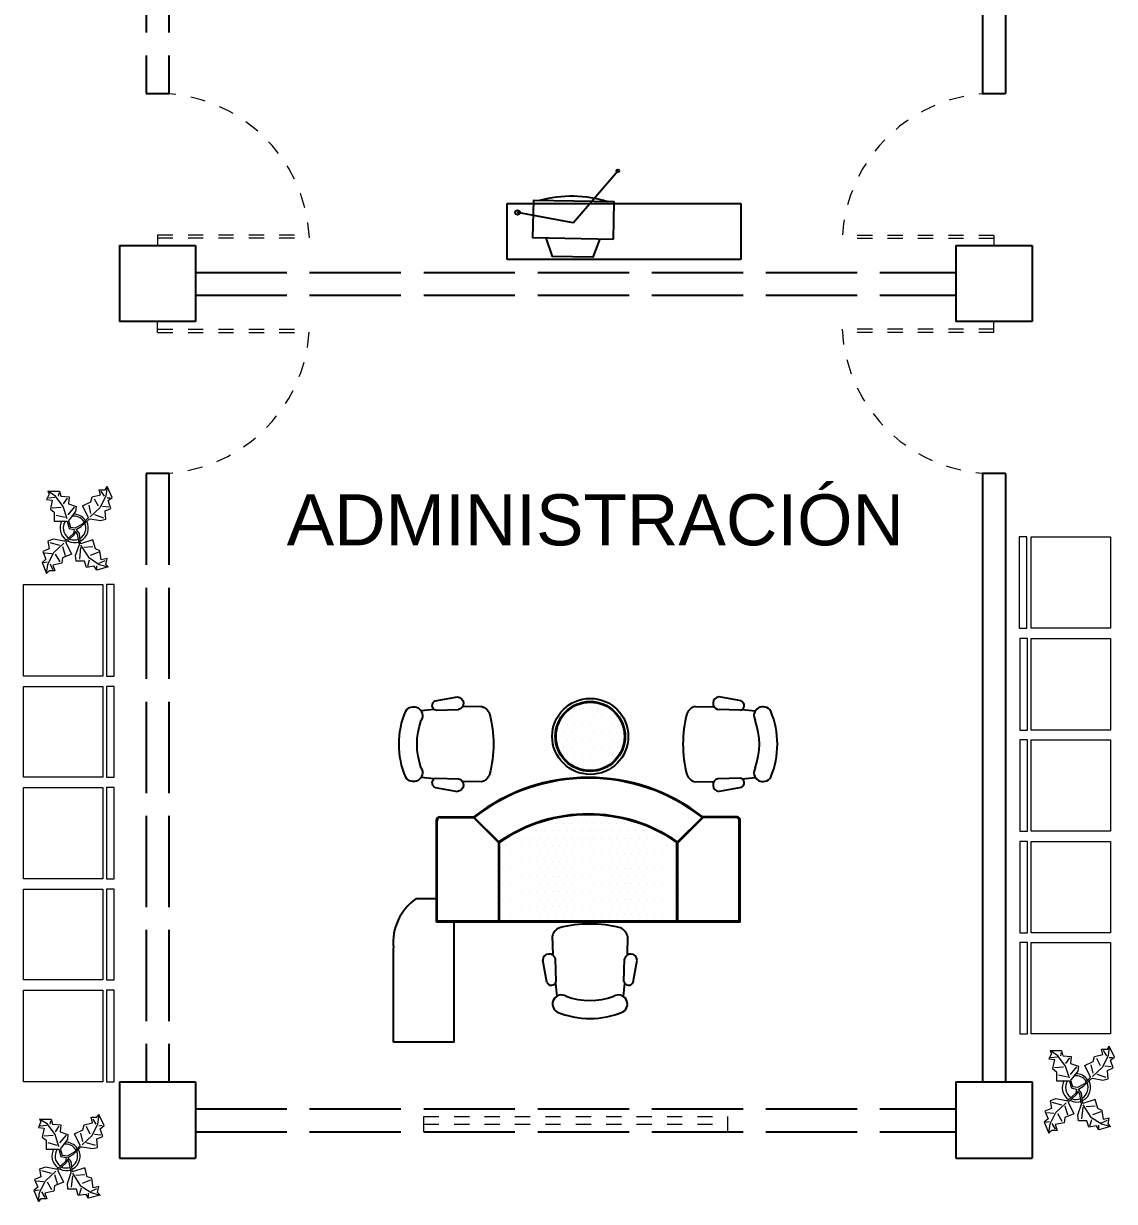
# Model space of a CAD drawing. Header units: millimetres. Extents: x -10 to 320, y -26 to 94.
# Drawn here: x 192.73 to 199.9, y 4.79 to 12.54 of the extents above; entities that cross this region are included whole.
import ezdxf

# ---------------------------------------------------------------- set-up
doc = ezdxf.new("R2010")
doc.units = ezdxf.units.MM
doc.header["$LTSCALE"] = 0.05
doc.linetypes.add('ACAD_ISO02W100', pattern=[15, 12, -3])
for name, color, linetype in [('DET', 8, 'Continuous'), ('E', 4, 'Continuous'), ('FUR', 7, 'Continuous'), ('PDF_2', 7, 'Continuous'), ('PDF_MOBILIARIO', 7, 'Continuous'), ('PDF_Text', 7, 'Continuous')]:
    doc.layers.add(name, color=color, linetype=linetype)
doc.styles.add('PDF ArialMT', font='arial.ttf')

# ---------------------------------------------------------------- blocks, each defined once
blk = doc.blocks.new('CH22')
for p, q in [((-0.1995, 0.436), (-0.1972, 0.3386)), ((0.1995, 0.436), (0.1972, 0.3386)), ((-0.1796, 0.1961), (-0.1831, 0.3153)), ((0.1796, 0.1961), (0.1831, 0.3153)), ((-0.2287, 0.1918), (-0.2501, 0.3092)), ((0.2287, 0.1918), (0.2501, 0.3092)), ((-0.1828, 0.1867), (-0.1761, 0.1167)), ((0.1828, 0.1867), (0.1761, 0.1167))]:
    blk.add_line(p, q)
for centre, radius, start, end in [((0, -0.1558), 0.6558, 75.75795, 104.24205), ((-0.1365, 0.4197), 0.0651, 112.4327, 165.4917), ((0.1365, 0.4197), 0.0651, 14.5083, 67.5673), ((-0.2161, 0.3071), 0.0341, 14.00681, 176.48678), ((0.2161, 0.3071), 0.0341, 3.51322, 165.99319), ((-0.2048, 0.2016), 0.0258, 202.22348, 347.71731), ((0.2048, 0.2016), 0.0258, 192.28269, 337.77652), ((-0.1502, 0.0763), 0.048, 60.31748, 238.73497), ((0, 0.4599), 0.3645, 249.71341, 290.28659), ((0.1502, 0.0763), 0.048, 301.26503, 119.68252), ((0, 0.453), 0.453, 247.26107, 292.73893)]:
    blk.add_arc(centre, radius, start, end)
blk = doc.blocks.new('*X13')
at = {"color": 0}
for p, q in [((-2.55, 3.2), (-2.55, 3.2)), ((-2.5, 3.2), (-2.5, 3.2)), ((-2.65, 3.1), (-2.65, 3.1)), ((-2.625, 3.15), (-2.625, 3.15)), ((-2.6, 3.1), (-2.6, 3.1)), ((-2.575, 3.15), (-2.575, 3.15)), ((-2.55, 3.1), (-2.55, 3.1)), ((-2.525, 3.15), (-2.525, 3.15)), ((-2.5, 3.1), (-2.5, 3.1)), ((-2.475, 3.15), (-2.475, 3.15)), ((-2.45, 3.1), (-2.45, 3.1)), ((-2.425, 3.15), (-2.425, 3.15)), ((-2.4, 3.1), (-2.4, 3.1)), ((-2.375, 3.15), (-2.375, 3.15)), ((-2.35, 3.1), (-2.35, 3.1)), ((-2.675, 3.05), (-2.675, 3.05)), ((-2.625, 3.05), (-2.625, 3.05)), ((-2.575, 3.05), (-2.575, 3.05)), ((-2.525, 3.05), (-2.525, 3.05)), ((-2.475, 3.05), (-2.475, 3.05)), ((-2.425, 3.05), (-2.425, 3.05)), ((-2.375, 3.05), (-2.375, 3.05)), ((-2.325, 3.05), (-2.325, 3.05)), ((-2.7, 3), (-2.7, 3)), ((-2.675, 2.95), (-2.675, 2.95)), ((-2.65, 3), (-2.65, 3)), ((-2.625, 2.95), (-2.625, 2.95)), ((-2.6, 3), (-2.6, 3)), ((-2.575, 2.95), (-2.575, 2.95)), ((-2.55, 3), (-2.55, 3)), ((-2.525, 2.95), (-2.525, 2.95)), ((-2.5, 3), (-2.5, 3)), ((-2.475, 2.95), (-2.475, 2.95)), ((-2.45, 3), (-2.45, 3)), ((-2.425, 2.95), (-2.425, 2.95)), ((-2.4, 3), (-2.4, 3)), ((-2.375, 2.95), (-2.375, 2.95)), ((-2.35, 3), (-2.35, 3)), ((-2.325, 2.95), (-2.325, 2.95)), ((-2.3, 3), (-2.3, 3)), ((-2.7, 2.9), (-2.7, 2.9)), ((-2.65, 2.9), (-2.65, 2.9)), ((-2.6, 2.9), (-2.6, 2.9)), ((-2.55, 2.9), (-2.55, 2.9)), ((-2.5, 2.9), (-2.5, 2.9)), ((-2.45, 2.9), (-2.45, 2.9)), ((-2.4, 2.9), (-2.4, 2.9)), ((-2.35, 2.9), (-2.35, 2.9)), ((-2.3, 2.9), (-2.3, 2.9)), ((-2.675, 2.85), (-2.675, 2.85)), ((-2.625, 2.85), (-2.625, 2.85)), ((-2.6, 2.8), (-2.6, 2.8)), ((-2.575, 2.85), (-2.575, 2.85)), ((-2.55, 2.8), (-2.55, 2.8)), ((-2.525, 2.85), (-2.525, 2.85)), ((-2.5, 2.8), (-2.5, 2.8)), ((-2.475, 2.85), (-2.475, 2.85)), ((-2.45, 2.8), (-2.45, 2.8)), ((-2.425, 2.85), (-2.425, 2.85)), ((-2.4, 2.8), (-2.4, 2.8)), ((-2.375, 2.85), (-2.375, 2.85)), ((-2.325, 2.85), (-2.325, 2.85))]:
    blk.add_line(p, q, dxfattribs=at)
blk = doc.blocks.new('*X12')
at = {"color": 0}
for p, q in [((-3.025, 4.15), (-3.025, 4.15)), ((-2.975, 4.15), (-2.975, 4.15)), ((-2.925, 4.15), (-2.925, 4.15)), ((-2.875, 4.15), (-2.875, 4.15)), ((-2.825, 4.15), (-2.825, 4.15)), ((-2.775, 4.15), (-2.775, 4.15)), ((-2.725, 4.15), (-2.725, 4.15)), ((-2.675, 4.15), (-2.675, 4.15)), ((-2.625, 4.15), (-2.625, 4.15)), ((-2.575, 4.15), (-2.575, 4.15)), ((-2.525, 4.15), (-2.525, 4.15)), ((-2.475, 4.15), (-2.475, 4.15)), ((-2.425, 4.15), (-2.425, 4.15)), ((-2.375, 4.15), (-2.375, 4.15)), ((-2.325, 4.15), (-2.325, 4.15)), ((-2.275, 4.15), (-2.275, 4.15)), ((-2.225, 4.15), (-2.225, 4.15)), ((-2.175, 4.15), (-2.175, 4.15)), ((-2.125, 4.15), (-2.125, 4.15)), ((-2.075, 4.15), (-2.075, 4.15)), ((-2.025, 4.15), (-2.025, 4.15)), ((-1.975, 4.15), (-1.975, 4.15)), ((-1.925, 4.15), (-1.925, 4.15)), ((-3.05, 4.1), (-3.05, 4.1)), ((-3.025, 4.05), (-3.025, 4.05)), ((-3, 4.1), (-3, 4.1)), ((-2.975, 4.05), (-2.975, 4.05)), ((-2.95, 4.1), (-2.95, 4.1)), ((-2.925, 4.05), (-2.925, 4.05)), ((-2.9, 4.1), (-2.9, 4.1)), ((-2.875, 4.05), (-2.875, 4.05)), ((-2.85, 4.1), (-2.85, 4.1)), ((-2.825, 4.05), (-2.825, 4.05)), ((-2.8, 4.1), (-2.8, 4.1)), ((-2.775, 4.05), (-2.775, 4.05)), ((-2.75, 4.1), (-2.75, 4.1)), ((-2.725, 4.05), (-2.725, 4.05)), ((-2.7, 4.1), (-2.7, 4.1)), ((-2.675, 4.05), (-2.675, 4.05)), ((-2.65, 4.1), (-2.65, 4.1)), ((-2.625, 4.05), (-2.625, 4.05)), ((-2.6, 4.1), (-2.6, 4.1)), ((-2.575, 4.05), (-2.575, 4.05)), ((-2.55, 4.1), (-2.55, 4.1)), ((-2.525, 4.05), (-2.525, 4.05)), ((-2.5, 4.1), (-2.5, 4.1)), ((-2.475, 4.05), (-2.475, 4.05)), ((-2.45, 4.1), (-2.45, 4.1)), ((-2.425, 4.05), (-2.425, 4.05)), ((-2.4, 4.1), (-2.4, 4.1)), ((-2.375, 4.05), (-2.375, 4.05)), ((-2.35, 4.1), (-2.35, 4.1)), ((-2.325, 4.05), (-2.325, 4.05)), ((-2.3, 4.1), (-2.3, 4.1)), ((-2.275, 4.05), (-2.275, 4.05)), ((-2.25, 4.1), (-2.25, 4.1)), ((-2.225, 4.05), (-2.225, 4.05)), ((-2.2, 4.1), (-2.2, 4.1)), ((-2.175, 4.05), (-2.175, 4.05)), ((-2.15, 4.1), (-2.15, 4.1)), ((-2.125, 4.05), (-2.125, 4.05)), ((-2.1, 4.1), (-2.1, 4.1)), ((-2.075, 4.05), (-2.075, 4.05)), ((-2.05, 4.1), (-2.05, 4.1)), ((-2.025, 4.05), (-2.025, 4.05)), ((-2, 4.1), (-2, 4.1)), ((-1.975, 4.05), (-1.975, 4.05)), ((-1.95, 4.1), (-1.95, 4.1)), ((-1.925, 4.05), (-1.925, 4.05)), ((-3.05, 4), (-3.05, 4)), ((-3, 4), (-3, 4)), ((-2.95, 4), (-2.95, 4)), ((-2.9, 4), (-2.9, 4)), ((-2.85, 4), (-2.85, 4)), ((-2.8, 4), (-2.8, 4)), ((-2.75, 4), (-2.75, 4)), ((-2.7, 4), (-2.7, 4)), ((-2.65, 4), (-2.65, 4)), ((-2.6, 4), (-2.6, 4)), ((-2.55, 4), (-2.55, 4)), ((-2.5, 4), (-2.5, 4)), ((-2.45, 4), (-2.45, 4)), ((-2.4, 4), (-2.4, 4)), ((-2.35, 4), (-2.35, 4)), ((-2.3, 4), (-2.3, 4)), ((-2.25, 4), (-2.25, 4)), ((-2.2, 4), (-2.2, 4)), ((-2.15, 4), (-2.15, 4)), ((-2.1, 4), (-2.1, 4)), ((-2.05, 4), (-2.05, 4)), ((-2, 4), (-2, 4)), ((-1.95, 4), (-1.95, 4)), ((-3.05, 3.9), (-3.05, 3.9)), ((-3.025, 3.95), (-3.025, 3.95)), ((-3, 3.9), (-3, 3.9)), ((-2.975, 3.95), (-2.975, 3.95)), ((-2.95, 3.9), (-2.95, 3.9)), ((-2.925, 3.95), (-2.925, 3.95)), ((-2.9, 3.9), (-2.9, 3.9)), ((-2.875, 3.95), (-2.875, 3.95)), ((-2.85, 3.9), (-2.85, 3.9)), ((-2.825, 3.95), (-2.825, 3.95)), ((-2.8, 3.9), (-2.8, 3.9)), ((-2.775, 3.95), (-2.775, 3.95)), ((-2.75, 3.9), (-2.75, 3.9)), ((-2.725, 3.95), (-2.725, 3.95)), ((-2.7, 3.9), (-2.7, 3.9)), ((-2.675, 3.95), (-2.675, 3.95)), ((-2.65, 3.9), (-2.65, 3.9)), ((-2.625, 3.95), (-2.625, 3.95)), ((-2.6, 3.9), (-2.6, 3.9)), ((-2.575, 3.95), (-2.575, 3.95)), ((-2.55, 3.9), (-2.55, 3.9)), ((-2.525, 3.95), (-2.525, 3.95)), ((-2.5, 3.9), (-2.5, 3.9)), ((-2.475, 3.95), (-2.475, 3.95)), ((-2.45, 3.9), (-2.45, 3.9)), ((-2.425, 3.95), (-2.425, 3.95)), ((-2.4, 3.9), (-2.4, 3.9)), ((-2.375, 3.95), (-2.375, 3.95)), ((-2.35, 3.9), (-2.35, 3.9)), ((-2.325, 3.95), (-2.325, 3.95)), ((-2.3, 3.9), (-2.3, 3.9)), ((-2.275, 3.95), (-2.275, 3.95)), ((-2.25, 3.9), (-2.25, 3.9)), ((-2.225, 3.95), (-2.225, 3.95)), ((-2.2, 3.9), (-2.2, 3.9)), ((-2.175, 3.95), (-2.175, 3.95)), ((-2.15, 3.9), (-2.15, 3.9)), ((-2.125, 3.95), (-2.125, 3.95)), ((-2.1, 3.9), (-2.1, 3.9)), ((-2.075, 3.95), (-2.075, 3.95)), ((-2.05, 3.9), (-2.05, 3.9)), ((-2.025, 3.95), (-2.025, 3.95)), ((-2, 3.9), (-2, 3.9)), ((-1.975, 3.95), (-1.975, 3.95)), ((-1.95, 3.9), (-1.95, 3.9)), ((-1.925, 3.95), (-1.925, 3.95)), ((-3.05, 3.8), (-3.05, 3.8)), ((-3.025, 3.85), (-3.025, 3.85)), ((-3, 3.8), (-3, 3.8)), ((-2.975, 3.85), (-2.975, 3.85)), ((-2.95, 3.8), (-2.95, 3.8)), ((-2.925, 3.85), (-2.925, 3.85)), ((-2.9, 3.8), (-2.9, 3.8)), ((-2.875, 3.85), (-2.875, 3.85)), ((-2.85, 3.8), (-2.85, 3.8)), ((-2.825, 3.85), (-2.825, 3.85)), ((-2.8, 3.8), (-2.8, 3.8)), ((-2.775, 3.85), (-2.775, 3.85)), ((-2.75, 3.8), (-2.75, 3.8)), ((-2.725, 3.85), (-2.725, 3.85)), ((-2.7, 3.8), (-2.7, 3.8)), ((-2.675, 3.85), (-2.675, 3.85)), ((-2.65, 3.8), (-2.65, 3.8)), ((-2.625, 3.85), (-2.625, 3.85)), ((-2.6, 3.8), (-2.6, 3.8)), ((-2.575, 3.85), (-2.575, 3.85)), ((-2.55, 3.8), (-2.55, 3.8)), ((-2.525, 3.85), (-2.525, 3.85)), ((-2.5, 3.8), (-2.5, 3.8)), ((-2.475, 3.85), (-2.475, 3.85)), ((-2.45, 3.8), (-2.45, 3.8)), ((-2.425, 3.85), (-2.425, 3.85)), ((-2.4, 3.8), (-2.4, 3.8)), ((-2.375, 3.85), (-2.375, 3.85)), ((-2.35, 3.8), (-2.35, 3.8)), ((-2.325, 3.85), (-2.325, 3.85)), ((-2.3, 3.8), (-2.3, 3.8)), ((-2.275, 3.85), (-2.275, 3.85)), ((-2.25, 3.8), (-2.25, 3.8)), ((-2.225, 3.85), (-2.225, 3.85)), ((-2.2, 3.8), (-2.2, 3.8)), ((-2.175, 3.85), (-2.175, 3.85)), ((-2.15, 3.8), (-2.15, 3.8)), ((-2.125, 3.85), (-2.125, 3.85)), ((-2.1, 3.8), (-2.1, 3.8)), ((-2.075, 3.85), (-2.075, 3.85)), ((-2.05, 3.8), (-2.05, 3.8)), ((-2.025, 3.85), (-2.025, 3.85)), ((-2, 3.8), (-2, 3.8)), ((-1.975, 3.85), (-1.975, 3.85)), ((-1.95, 3.8), (-1.95, 3.8)), ((-1.925, 3.85), (-1.925, 3.85)), ((-3.025, 3.75), (-3.025, 3.75)), ((-2.975, 3.75), (-2.975, 3.75)), ((-2.925, 3.75), (-2.925, 3.75)), ((-2.875, 3.75), (-2.875, 3.75)), ((-2.825, 3.75), (-2.825, 3.75)), ((-2.775, 3.75), (-2.775, 3.75)), ((-2.725, 3.75), (-2.725, 3.75)), ((-2.675, 3.75), (-2.675, 3.75)), ((-2.625, 3.75), (-2.625, 3.75)), ((-2.575, 3.75), (-2.575, 3.75)), ((-2.525, 3.75), (-2.525, 3.75)), ((-2.475, 3.75), (-2.475, 3.75)), ((-2.425, 3.75), (-2.425, 3.75)), ((-2.375, 3.75), (-2.375, 3.75)), ((-2.325, 3.75), (-2.325, 3.75)), ((-2.275, 3.75), (-2.275, 3.75)), ((-2.225, 3.75), (-2.225, 3.75)), ((-2.175, 3.75), (-2.175, 3.75)), ((-2.125, 3.75), (-2.125, 3.75)), ((-2.075, 3.75), (-2.075, 3.75)), ((-2.025, 3.75), (-2.025, 3.75)), ((-1.975, 3.75), (-1.975, 3.75)), ((-1.925, 3.75), (-1.925, 3.75)), ((-3.05, 3.7), (-3.05, 3.7)), ((-3.025, 3.65), (-3.025, 3.65)), ((-3, 3.7), (-3, 3.7)), ((-2.975, 3.65), (-2.975, 3.65)), ((-2.95, 3.7), (-2.95, 3.7)), ((-2.925, 3.65), (-2.925, 3.65)), ((-2.9, 3.7), (-2.9, 3.7)), ((-2.875, 3.65), (-2.875, 3.65)), ((-2.85, 3.7), (-2.85, 3.7)), ((-2.825, 3.65), (-2.825, 3.65)), ((-2.8, 3.7), (-2.8, 3.7)), ((-2.775, 3.65), (-2.775, 3.65)), ((-2.75, 3.7), (-2.75, 3.7)), ((-2.725, 3.65), (-2.725, 3.65)), ((-2.7, 3.7), (-2.7, 3.7)), ((-2.675, 3.65), (-2.675, 3.65)), ((-2.65, 3.7), (-2.65, 3.7)), ((-2.625, 3.65), (-2.625, 3.65)), ((-2.6, 3.7), (-2.6, 3.7)), ((-2.575, 3.65), (-2.575, 3.65)), ((-2.55, 3.7), (-2.55, 3.7)), ((-2.525, 3.65), (-2.525, 3.65)), ((-2.5, 3.7), (-2.5, 3.7)), ((-2.475, 3.65), (-2.475, 3.65)), ((-2.45, 3.7), (-2.45, 3.7)), ((-2.425, 3.65), (-2.425, 3.65)), ((-2.4, 3.7), (-2.4, 3.7)), ((-2.375, 3.65), (-2.375, 3.65)), ((-2.35, 3.7), (-2.35, 3.7)), ((-2.325, 3.65), (-2.325, 3.65)), ((-2.3, 3.7), (-2.3, 3.7)), ((-2.275, 3.65), (-2.275, 3.65)), ((-2.25, 3.7), (-2.25, 3.7)), ((-2.225, 3.65), (-2.225, 3.65)), ((-2.2, 3.7), (-2.2, 3.7)), ((-2.175, 3.65), (-2.175, 3.65)), ((-2.15, 3.7), (-2.15, 3.7)), ((-2.125, 3.65), (-2.125, 3.65)), ((-2.1, 3.7), (-2.1, 3.7)), ((-2.075, 3.65), (-2.075, 3.65)), ((-2.05, 3.7), (-2.05, 3.7)), ((-2.025, 3.65), (-2.025, 3.65)), ((-2, 3.7), (-2, 3.7)), ((-1.975, 3.65), (-1.975, 3.65)), ((-1.95, 3.7), (-1.95, 3.7)), ((-2.9, 3.6), (-2.9, 3.6)), ((-2.85, 3.6), (-2.85, 3.6)), ((-2.8, 3.6), (-2.8, 3.6)), ((-2.75, 3.6), (-2.75, 3.6)), ((-2.7, 3.6), (-2.7, 3.6)), ((-2.65, 3.6), (-2.65, 3.6)), ((-2.6, 3.6), (-2.6, 3.6)), ((-2.55, 3.6), (-2.55, 3.6)), ((-2.5, 3.6), (-2.5, 3.6)), ((-2.45, 3.6), (-2.45, 3.6)), ((-2.4, 3.6), (-2.4, 3.6)), ((-2.35, 3.6), (-2.35, 3.6)), ((-2.3, 3.6), (-2.3, 3.6)), ((-2.25, 3.6), (-2.25, 3.6)), ((-2.2, 3.6), (-2.2, 3.6)), ((-2.15, 3.6), (-2.15, 3.6)), ((-2.1, 3.6), (-2.1, 3.6)), ((-2.05, 3.6), (-2.05, 3.6)), ((-2.775, 3.55), (-2.775, 3.55)), ((-2.725, 3.55), (-2.725, 3.55)), ((-2.675, 3.55), (-2.675, 3.55)), ((-2.625, 3.55), (-2.625, 3.55)), ((-2.575, 3.55), (-2.575, 3.55)), ((-2.55, 3.5), (-2.55, 3.5)), ((-2.525, 3.55), (-2.525, 3.55)), ((-2.5, 3.5), (-2.5, 3.5)), ((-2.475, 3.55), (-2.475, 3.55)), ((-2.45, 3.5), (-2.45, 3.5)), ((-2.425, 3.55), (-2.425, 3.55)), ((-2.4, 3.5), (-2.4, 3.5)), ((-2.375, 3.55), (-2.375, 3.55)), ((-2.325, 3.55), (-2.325, 3.55)), ((-2.275, 3.55), (-2.275, 3.55)), ((-2.225, 3.55), (-2.225, 3.55)), ((-2.175, 3.55), (-2.175, 3.55))]:
    blk.add_line(p, q, dxfattribs=at)

msp = doc.modelspace()

# ---------------------------------------------------------------- linework, layer by layer
at = {"linetype": 'ACAD_ISO02W100'}
for p, q in [((193.5343, 16.0783), (193.5343, 12.0783)), ((193.6843, 16.0783), (193.6843, 12.0783)), ((193.5343, 12.0783), (193.6843, 12.0783)), ((199.0344, 12.0783), (199.1844, 12.0783)), ((193.3593, 11.0783), (193.8593, 11.0783)), ((198.8593, 11.0783), (199.3594, 11.0783)), ((193.8593, 10.9012), (198.8593, 10.9012)), ((193.8593, 10.7512), (198.8593, 10.7512)), ((193.8593, 10.5783), (193.3593, 10.5783)), ((199.3594, 10.5783), (198.8593, 10.5783)), ((193.5343, 9.5783), (193.5343, 5.5782)), ((193.6843, 9.5783), (193.5343, 9.5783)), ((193.6843, 9.5783), (193.6843, 5.5782)), ((199.1844, 9.5783), (199.0344, 9.5783)), ((193.3593, 5.5782), (193.8593, 5.5782)), ((198.8593, 5.5782), (199.3595, 5.5782)), ((198.8593, 5.5782), (198.8593, 5.0782)), ((199.3595, 5.5782), (199.3595, 5.0782)), ((193.8593, 5.4011), (198.8593, 5.4011)), ((193.8593, 5.2511), (198.8593, 5.2511)), ((193.3593, 5.0782), (193.8593, 5.0782)), ((198.8593, 5.0782), (199.3595, 5.0782))]:
    msp.add_line(p, q, dxfattribs=at)
for p, q in [((199.0344, 16.0783), (199.0344, 12.0783)), ((199.1844, 16.0783), (199.1844, 12.0783)), ((193.3593, 11.0783), (193.3593, 10.5783)), ((193.8593, 11.0783), (193.8593, 10.5783)), ((198.8593, 11.0783), (198.8593, 10.5783)), ((199.3594, 11.0783), (199.3594, 10.5783)), ((199.0344, 9.5783), (199.0345, 5.5782)), ((199.1844, 9.5783), (199.1845, 5.5782)), ((193.3593, 5.5782), (193.3593, 5.0782)), ((193.8593, 5.5782), (193.8593, 5.0782))]:
    msp.add_line(p, q)
at = {"linetype": 'ACAD_ISO02W100', "lineweight": 13, "ltscale": 0.13}
for p, q in [((193.6093, 11.1492), (193.6093, 11.0783)), ((193.6093, 11.1492), (194.6067, 11.1492)), ((193.6093, 11.1292), (194.608, 11.1292)), ((199.1093, 11.1243), (198.1104, 11.1243)), ((199.1093, 11.1443), (198.1115, 11.1443)), ((199.1093, 11.1443), (199.1093, 11.0783)), ((193.6093, 10.5073), (193.6093, 10.5783)), ((199.1093, 10.5073), (199.1093, 10.5783)), ((193.6093, 10.5273), (194.608, 10.5273)), ((193.6093, 10.5073), (194.6067, 10.5073)), ((199.1093, 10.5273), (198.1106, 10.5273)), ((199.1093, 10.5073), (198.1119, 10.5073)), ((195.3593, 5.2511), (195.3593, 5.4011)), ((195.3593, 5.3511), (197.3593, 5.3511)), ((197.3593, 5.2511), (197.3593, 5.4011)), ((195.3593, 5.3011), (197.3593, 5.3011))]:
    msp.add_line(p, q, dxfattribs=at)
for centre, start, end in [((193.6093, 11.0783), 2.92077, 90), ((199.1093, 11.0783), 90, 177.36543), ((193.6093, 10.5783), 270, 357.07923), ((199.1093, 10.5783), 182.92077, 270)]:
    msp.add_arc(centre, 1, start, end, dxfattribs=at)
at = {"layer": 'DET', "color": 7, "true_color": 0xffffff}
for p, q in [((195.4475, 6.6346), (195.4475, 7.297)), ((195.4675, 7.317), (195.6901, 7.317)), ((195.8523, 7.1509), (195.6863, 7.317)), ((195.8537, 7.1566), (195.6919, 7.3184)), ((197.0284, 7.1566), (197.1902, 7.3184)), ((197.0298, 7.1509), (197.1958, 7.317)), ((197.4146, 7.317), (197.192, 7.317)), ((197.4346, 6.6346), (197.4346, 7.297)), ((195.8523, 6.6346), (195.8523, 7.1509)), ((195.8573, 6.6346), (195.8573, 7.153)), ((197.0248, 6.6296), (197.0248, 7.153)), ((197.0298, 6.6296), (197.0298, 7.1509)), ((197.4346, 6.6346), (195.4475, 6.6346))]:
    msp.add_line(p, q, dxfattribs=at)
for centre, radius, start, end in [((196.4411, 6.3577), 1.2182, 51.94322, 128.05678), ((195.4675, 7.297), 0.02, 90, 180), ((196.4411, 6.311), 1.0295, 55.21757, 124.78243), ((196.4411, 6.311), 1.0245, 55.26797, 124.73203), ((197.4146, 7.297), 0.02, 0, 90)]:
    msp.add_arc(centre, radius, start, end, dxfattribs=at)
at = {"layer": 'E', "color": 7, "true_color": 0xffffff}
for p, q in [((195.4425, 6.6296), (195.4425, 7.302)), ((195.4625, 7.322), (195.6883, 7.322)), ((197.4196, 7.322), (197.1938, 7.322)), ((197.4396, 6.6296), (197.4396, 7.302)), ((195.4425, 6.7833), (195.3082, 6.7833)), ((197.4396, 6.6296), (195.4425, 6.6296)), ((195.5598, 5.8403), (195.5598, 6.6296)), ((195.1598, 5.8403), (195.1598, 6.4604)), ((195.5598, 5.8403), (195.1598, 5.8403))]:
    msp.add_line(p, q, dxfattribs=at)
for radius in [0.25, 0.23, 0.225]:
    msp.add_circle((196.4543, 7.8505), radius, dxfattribs=at)
for centre, radius, start, end in [((196.4411, 6.3577), 1.2232, 52.02406, 127.97594), ((195.4625, 7.302), 0.02, 90, 180), ((197.4196, 7.302), 0.02, 0, 90), ((195.5117, 6.4942), 0.3535, 125.14832, 185.48896)]:
    msp.add_arc(centre, radius, start, end, dxfattribs=at)
at = {"layer": 'FUR'}
for p, q in [((196.3428, 11.2275), (196.6349, 11.5691)), ((195.9073, 10.9861), (195.9073, 11.3537)), ((195.9073, 11.3537), (197.4449, 11.3537)), ((197.4449, 11.3537), (197.4449, 10.9861)), ((196.3428, 11.2275), (195.9767, 11.2955)), ((197.4449, 10.9861), (195.9073, 10.9861))]:
    msp.add_line(p, q, dxfattribs=at)
msp.add_lwpolyline([(196.6062, 11.1206), (196.6107, 11.3655), (196.0802, 11.3753), (196.0757, 11.1304)], close=True, dxfattribs=at)
msp.add_lwpolyline([(196.5178, 11.1223), (196.4713, 11.0007), (196.2061, 11.0056), (196.1641, 11.1288)], dxfattribs=at)
for centre, radius in [((196.6349, 11.5691), 0.00908), ((195.9767, 11.2955), 0.0154)]:
    msp.add_circle(centre, radius, dxfattribs=at)
msp.add_arc((196.331, 10.5884), 0.8136, 72.92669, 104.95673, dxfattribs=at)
at = {"layer": 'PDF_2', "lineweight": 18}
for points in [[(193.0144, 9.2822), (192.989, 9.3626), (192.9382, 9.4304), (192.8874, 9.4642), (192.8959, 9.4431), (192.879, 9.4092), (192.9171, 9.405), (192.9044, 9.3457), (192.9298, 9.3245), (192.9298, 9.2653), (193.0144, 9.2653), (193.0271, 9.2187), (193.061, 9.2102), (193.0568, 9.1848), (193.0017, 9.134), (192.9933, 9.134), (192.9255, 9.1467), (192.8874, 9.134), (192.8959, 9.0832), (192.8536, 9.0663), (192.8747, 9.0155), (192.8493, 8.9943), (192.879, 8.9223)], [(192.8874, 9.4642), (192.9636, 9.4642), (192.9721, 9.4304), (193.0271, 9.4261), (193.0229, 9.3796), (193.0737, 9.3626), (193.0695, 9.3288), (193.0271, 9.2737), (193.0229, 9.2695), (193.0356, 9.2272), (193.0695, 9.2229), (193.116, 9.2483), (193.1541, 9.2907), (193.116, 9.3669), (193.1711, 9.3923), (193.1795, 9.4261), (193.2346, 9.4388), (193.2261, 9.4727), (193.2642, 9.4727), (193.2769, 9.4939), (193.2684, 9.4304), (193.2303, 9.3542), (193.1668, 9.2949)], [(192.9594, 9.4515), (192.9552, 9.4304)], [(193.1033, 9.1086), (193.1541, 9.0282), (193.2261, 8.9816), (193.2854, 8.9647), (193.2684, 8.9816), (193.2769, 9.0197), (193.2388, 9.0112), (193.2303, 9.0705), (193.2007, 9.0832), (193.1838, 9.1425), (193.1033, 9.1171), (193.0949, 9.1848), (193.0737, 9.2102), (193.1076, 9.2314), (193.1584, 9.278), (193.1668, 9.2822), (193.2346, 9.2695), (193.2684, 9.278), (193.2642, 9.333), (193.3023, 9.3499), (193.2854, 9.4007), (193.3108, 9.4219), (193.2769, 9.4939)], [(193.26, 9.4304), (193.2388, 9.4642)], [(192.934, 9.4219), (192.8917, 9.4177)], [(193.0144, 9.4177), (192.989, 9.3796)], [(193.1922, 9.4134), (193.2176, 9.3669)], [(193.2981, 9.4177), (193.2769, 9.4177)], [(192.9171, 9.3542), (192.9763, 9.3584)], [(193.0017, 9.2907), (192.9425, 9.3034)], [(193.061, 9.3584), (193.0187, 9.3076)], [(193.1711, 9.3161), (193.1584, 9.3711)], [(193.2557, 9.2864), (193.1965, 9.3076)], [(193.2896, 9.3584), (193.2473, 9.3626)], [(193.2854, 8.9647), (193.2092, 8.9435), (193.1922, 8.9689), (193.1414, 8.9604), (193.1287, 9.0028), (193.0737, 9.0028), (193.0695, 9.0409), (193.0949, 9.1128), (193.0822, 9.1806), (193.0695, 9.1975), (193.061, 9.1764), (193.006, 9.1255), (193.0441, 9.0493), (192.9848, 9.0239), (192.9806, 8.9901), (192.9213, 8.9774), (192.934, 8.9393), (192.8959, 8.9393), (192.879, 8.9223), (192.8874, 8.9816), (192.9255, 9.0578), (192.9933, 9.1213)], [(192.9001, 9.1255), (192.9636, 9.1086)], [(192.9848, 9.1001), (193.0017, 9.0409)], [(193.1033, 9.0917), (193.0949, 9.0155)], [(193.1245, 9.0959), (193.1838, 9.1001)], [(193.2219, 9.062), (193.1668, 9.0409)], [(192.8578, 8.9943), (192.8832, 8.9985)], [(192.8663, 9.0578), (192.9128, 9.0536)], [(192.9001, 8.9858), (192.9213, 8.9477)], [(192.9679, 8.9985), (192.9382, 9.0493)], [(193.1499, 8.9689), (193.1626, 9.0112)], [(193.2261, 8.9901), (193.2642, 9.007)], [(193.2092, 8.952), (193.2092, 8.9731)], [(199.478, 5.7846), (199.5542, 5.7846), (199.5626, 5.7507), (199.6177, 5.7465), (199.6134, 5.6999), (199.6642, 5.683), (199.66, 5.6491), (199.6177, 5.5941), (199.6134, 5.5898), (199.6261, 5.5475), (199.66, 5.5433), (199.7066, 5.5687), (199.7447, 5.611), (199.7066, 5.6872), (199.7616, 5.7126), (199.7701, 5.7465), (199.8251, 5.7592), (199.8167, 5.793), (199.8548, 5.793), (199.8675, 5.8142), (199.859, 5.7507), (199.8209, 5.6745), (199.7574, 5.6152)], [(199.6939, 5.429), (199.7447, 5.3485), (199.8167, 5.302), (199.8759, 5.285), (199.859, 5.302), (199.8675, 5.3401), (199.8294, 5.3316), (199.8209, 5.3909), (199.7913, 5.4036), (199.7743, 5.4628), (199.6939, 5.4374), (199.6854, 5.5052), (199.6642, 5.5306), (199.6981, 5.5517), (199.7489, 5.5983), (199.7574, 5.6025), (199.8251, 5.5898), (199.859, 5.5983), (199.8548, 5.6533), (199.8929, 5.6703), (199.8759, 5.7211), (199.9013, 5.7422), (199.8675, 5.8142)], [(199.605, 5.6025), (199.5796, 5.683), (199.5288, 5.7507), (199.478, 5.7846), (199.4864, 5.7634), (199.4695, 5.7295), (199.5076, 5.7253), (199.4949, 5.666), (199.5203, 5.6449), (199.5203, 5.5856), (199.605, 5.5856), (199.6177, 5.539), (199.6515, 5.5306), (199.6473, 5.5052), (199.5923, 5.4544), (199.5838, 5.4544), (199.5161, 5.4671), (199.478, 5.4544), (199.4864, 5.4036), (199.4441, 5.3866), (199.4653, 5.3358), (199.4399, 5.3147), (199.4695, 5.2427)], [(199.5245, 5.7422), (199.4822, 5.738)], [(199.5499, 5.7719), (199.5457, 5.7507)], [(199.605, 5.738), (199.5796, 5.6999)], [(199.7828, 5.7338), (199.8082, 5.6872)], [(199.8505, 5.7507), (199.8294, 5.7846)], [(199.8886, 5.738), (199.8675, 5.738)], [(199.5076, 5.6745), (199.5669, 5.6787)], [(199.6515, 5.6787), (199.6092, 5.6279)], [(199.7616, 5.6364), (199.7489, 5.6914)], [(199.8802, 5.6787), (199.8378, 5.683)], [(199.5923, 5.611), (199.533, 5.6237)], [(199.8463, 5.6068), (199.787, 5.6279)], [(199.8759, 5.285), (199.7997, 5.2639), (199.7828, 5.2893), (199.732, 5.2808), (199.7193, 5.3231), (199.6642, 5.3231), (199.66, 5.3612), (199.6854, 5.4332), (199.6727, 5.5009), (199.66, 5.5179), (199.6515, 5.4967), (199.5965, 5.4459), (199.6346, 5.3697), (199.5753, 5.3443), (199.5711, 5.3104), (199.5118, 5.2977), (199.5245, 5.2596), (199.4864, 5.2596), (199.4695, 5.2427), (199.478, 5.302), (199.5161, 5.3782), (199.5838, 5.4417)], [(199.4907, 5.4459), (199.5542, 5.429)], [(192.8338, 5.3346), (192.91, 5.3346), (192.9184, 5.3008), (192.9735, 5.2965), (192.9692, 5.25), (193.02, 5.233), (193.0158, 5.1992), (192.9735, 5.1441), (192.9692, 5.1399), (192.9819, 5.0976), (193.0158, 5.0933), (193.0624, 5.1187), (193.1005, 5.1611), (193.0624, 5.2373), (193.1174, 5.2627), (193.1259, 5.2965), (193.1809, 5.3092), (193.1724, 5.3473), (193.2105, 5.3473), (193.2232, 5.3643), (193.2148, 5.3008), (193.1767, 5.2246), (193.1132, 5.1653)], [(193.0497, 4.979), (193.1005, 4.8986), (193.1724, 4.852), (193.2317, 4.8351), (193.2148, 4.852), (193.2232, 4.8901), (193.1851, 4.8817), (193.1767, 4.9452), (193.147, 4.9536), (193.1301, 5.0129), (193.0497, 4.9875), (193.0412, 5.0552), (193.02, 5.0806), (193.0539, 5.1018), (193.1047, 5.1526), (193.1132, 5.1526), (193.1809, 5.1399), (193.2148, 5.1484), (193.2105, 5.2034), (193.2486, 5.2203), (193.2317, 5.2711), (193.2571, 5.2923), (193.2232, 5.3643)], [(199.4568, 5.3782), (199.5034, 5.3739)], [(199.5584, 5.3189), (199.5288, 5.3697)], [(199.5753, 5.4205), (199.5923, 5.3612)], [(199.6939, 5.412), (199.6854, 5.3358)], [(199.715, 5.4163), (199.7743, 5.4205)], [(199.8124, 5.3824), (199.7574, 5.3612)], [(192.9608, 5.1526), (192.9354, 5.233), (192.8846, 5.3008), (192.8338, 5.3346), (192.8422, 5.3177), (192.8253, 5.2796), (192.8634, 5.2754), (192.8507, 5.2161), (192.8761, 5.1949), (192.8761, 5.1357), (192.9608, 5.1357), (192.9735, 5.0891), (193.0073, 5.0806), (193.0031, 5.0552), (192.9481, 5.0044), (192.9396, 5.0044), (192.8719, 5.0171), (192.8338, 5.0044), (192.8422, 4.9536), (192.7999, 4.9367), (192.8211, 4.8859), (192.7957, 4.8647), (192.8253, 4.7928)], [(192.8803, 5.2923), (192.838, 5.2881)], [(192.9057, 5.3219), (192.9015, 5.3008)], [(192.9608, 5.2881), (192.9354, 5.25)], [(193.1386, 5.2881), (193.164, 5.2373)], [(193.2063, 5.3008), (193.1851, 5.3346)], [(193.2444, 5.2923), (193.2232, 5.2881)], [(199.4483, 5.3147), (199.4737, 5.3189)], [(199.4907, 5.3062), (199.5118, 5.2681)], [(199.7404, 5.2893), (199.7531, 5.3316)], [(199.7997, 5.2723), (199.7997, 5.2935)], [(199.8167, 5.3104), (199.8548, 5.3274)], [(192.8634, 5.2246), (192.9227, 5.2288)], [(193.0073, 5.2288), (192.965, 5.178)], [(193.1174, 5.1865), (193.1047, 5.2415)], [(193.2359, 5.2288), (193.1936, 5.233)], [(192.9481, 5.1611), (192.8888, 5.178)], [(193.2021, 5.1611), (193.1428, 5.178)], [(193.2317, 4.8351), (193.1555, 4.8139), (193.1386, 4.8393), (193.0878, 4.8309), (193.0751, 4.8732), (193.02, 4.8732), (193.0158, 4.9113), (193.0412, 4.9833), (193.0285, 5.051), (193.0158, 5.0679), (193.0073, 5.0468), (192.9523, 4.996), (192.9904, 4.9198), (192.9311, 4.8944), (192.9269, 4.8605), (192.8676, 4.8478), (192.8803, 4.8097), (192.8422, 4.8097), (192.8253, 4.7928), (192.8338, 4.852), (192.8719, 4.9282), (192.9396, 4.9917)], [(192.8465, 4.996), (192.91, 4.979)], [(192.9311, 4.9706), (192.9481, 4.9113)], [(193.0497, 4.9621), (193.0412, 4.8859)], [(193.0708, 4.9663), (193.1301, 4.9706)], [(192.8126, 4.9282), (192.8592, 4.924)], [(192.9142, 4.869), (192.8846, 4.9198)], [(193.0962, 4.8393), (193.1089, 4.8817)], [(193.1682, 4.9325), (193.1132, 4.9113)], [(192.8041, 4.8647), (192.8295, 4.869)], [(192.8465, 4.8563), (192.8676, 4.8182)], [(193.1555, 4.8224), (193.1555, 4.8478)], [(193.1724, 4.8605), (193.2105, 4.8774)]]:
    msp.add_lwpolyline(points, dxfattribs=at)
for centre, radius, start, end in [((193.0589, 9.2208), 0.0783, 31.3272, 101.83769), ((193.0589, 9.2208), 0.091, 34.88048, 91.38577), ((193.0631, 9.2208), 0.0953, 149.89715, 235.6236), ((193.0673, 9.2208), 0.0783, 145.05802, 236.17651), ((193.0546, 9.2208), 0.0826, 302.53092, 22.62722), ((193.0589, 9.2208), 0.0953, 298.72869, 27.41702), ((193.0589, 9.225), 0.0826, 249.97243, 291.58857), ((193.0631, 9.2208), 0.0952, 243.90762, 288.79893), ((199.6537, 5.5412), 0.0953, 149.89715, 235.6236), ((199.6579, 5.5412), 0.0783, 145.05802, 236.17651), ((199.6494, 5.5412), 0.0783, 31.3272, 101.83769), ((199.6494, 5.5412), 0.091, 34.88048, 91.38577), ((199.6494, 5.5412), 0.0953, 298.72869, 27.41702), ((199.6452, 5.5412), 0.0826, 302.53092, 22.62722), ((199.6537, 5.5412), 0.0952, 243.90762, 288.79893), ((199.6494, 5.5454), 0.0826, 249.97243, 291.58857), ((193.0095, 5.0912), 0.0953, 149.89715, 235.6236), ((193.0137, 5.0912), 0.0783, 145.05875, 236.1769), ((193.0052, 5.0912), 0.0783, 31.32698, 101.83731), ((193.0052, 5.0912), 0.091, 34.88112, 91.38453), ((193.001, 5.0912), 0.0826, 302.53121, 22.62726), ((193.0052, 5.0912), 0.0953, 298.72882, 27.41702), ((193.0095, 5.0912), 0.0953, 243.90741, 288.79751), ((193.0052, 5.0954), 0.0825, 249.97119, 291.5888)]:
    msp.add_arc(centre, radius, start, end, dxfattribs=at)
at = {"layer": 'PDF_MOBILIARIO', "lineweight": 18}
for points in [[(199.3256, 8.5624), (199.3256, 9.1635), (199.2748, 9.1635), (199.2748, 8.5624)], [(199.3548, 8.5612), (199.3548, 9.1623), (199.8756, 9.1623), (199.8756, 8.5612)], [(193.2486, 8.8484), (193.2486, 8.2472), (192.7279, 8.2472), (192.7279, 8.8484)], [(193.3248, 8.2472), (193.3248, 8.8484), (193.274, 8.8484), (193.274, 8.2472)], [(199.2786, 8.4935), (199.2786, 7.8923), (199.3294, 7.8923), (199.3294, 8.4935)], [(199.3548, 7.8923), (199.3548, 8.4935), (199.8756, 8.4935), (199.8756, 7.8923)], [(193.2486, 8.1795), (193.2486, 7.5826), (192.7279, 7.5826), (192.7279, 8.1795)], [(193.3248, 7.5826), (193.3248, 8.1795), (193.274, 8.1795), (193.274, 7.5826)], [(199.2786, 7.8288), (199.2786, 7.2277), (199.3294, 7.2277), (199.3294, 7.8288)], [(199.3548, 7.2277), (199.3548, 7.8288), (199.8756, 7.8288), (199.8756, 7.2277)], [(193.2486, 7.5148), (193.2486, 6.9137), (192.7279, 6.9137), (192.7279, 7.5148)], [(193.3248, 6.9137), (193.3248, 7.5148), (193.274, 7.5148), (193.274, 6.9137)], [(199.2786, 7.1599), (199.2786, 6.5588), (199.3294, 6.5588), (199.3294, 7.1599)], [(199.3548, 6.5588), (199.3548, 7.1599), (199.8756, 7.1599), (199.8756, 6.5588)], [(193.2486, 6.846), (193.2486, 6.2491), (192.7279, 6.2491), (192.7279, 6.846)], [(193.3248, 6.2491), (193.3248, 6.846), (193.274, 6.846), (193.274, 6.2491)], [(199.2786, 6.4953), (199.2786, 5.8941), (199.3294, 5.8941), (199.3294, 6.4953)], [(199.3548, 5.8941), (199.3548, 6.4953), (199.8756, 6.4953), (199.8756, 5.8941)], [(193.2486, 6.1813), (193.2486, 5.5802), (192.7279, 5.5802), (192.7279, 6.1813)], [(193.3248, 5.5802), (193.3248, 6.1813), (193.274, 6.1813), (193.274, 5.5802)]]:
    msp.add_lwpolyline(points, close=True, dxfattribs=at)

# ---------------------------------------------------------------- block references
at = {"color": 7, "true_color": 0xffffff}
for p, xscale, yscale, zscale, rotation in [((195.197, 7.7996), -1.241713083782884, 1.241713083782912, 1.241713083782903, 270), ((197.6851, 7.7996), 1.241713083782884, 1.241713083782884, 1.241713083782884, 90)]:
    msp.add_blockref('CH22', p, dxfattribs=dict(at, xscale=xscale, yscale=yscale, zscale=zscale, rotation=rotation))
at = {"color": 7, "true_color": 0xffffff, "xscale": 1.241713083782884, "yscale": 1.241713083782884, "zscale": 1.241713083782884}
msp.add_blockref('CH22', (196.4522, 5.996), dxfattribs=at)
at = {"layer": 'DET', "color": 7, "true_color": 0xffffff, "rotation": 180}
for name in ['*X13', '*X12']:
    msp.add_blockref(name, (193.9535, 10.8309), dxfattribs=at)

# ---------------------------------------------------------------- texts
at = {"layer": 'PDF_Text', "insert": (194.4583, 9.2722), "char_height": 0.335277, "width": 1.66449, "attachment_point": 4, "style": 'PDF ArialMT'}
msp.add_mtext('ADMINISTRACIÓN ', dxfattribs=at)

doc.saveas('drawing.dxf')
